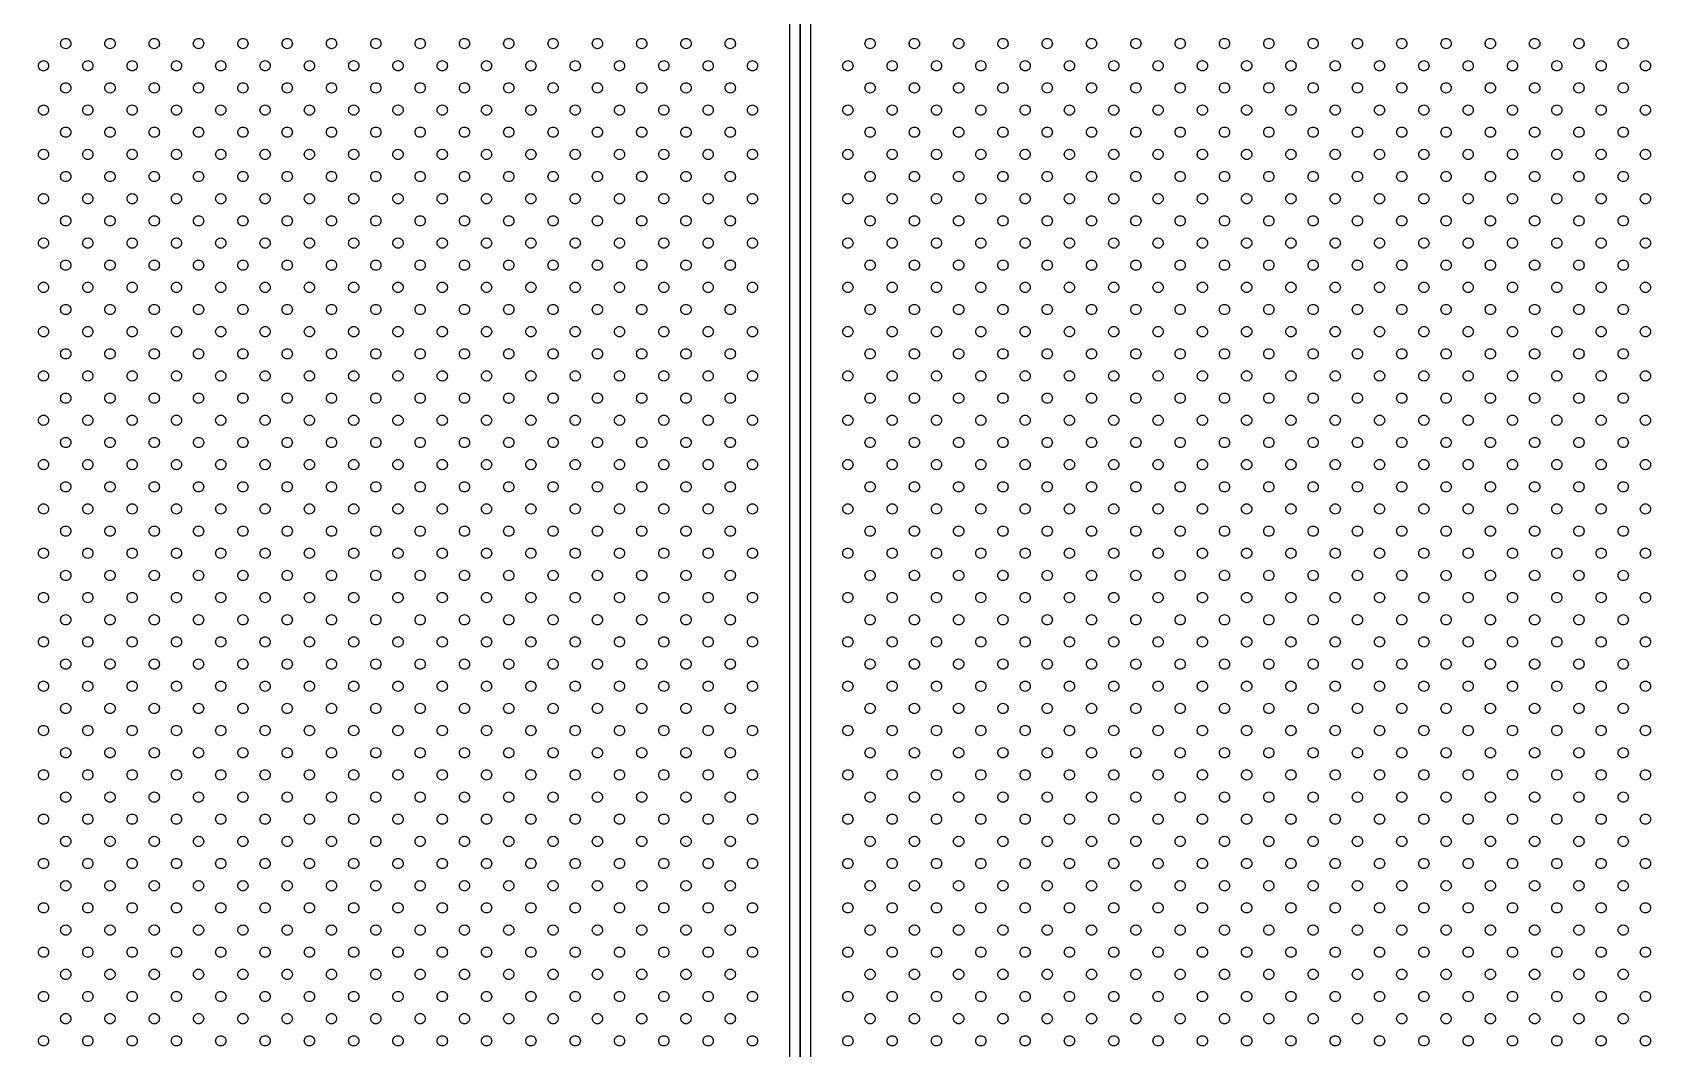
# Model space of a CAD drawing. Header units: millimetres. Extents: x 28487 to 58856, y 2691 to 22893.
# Drawn here: x 29448.9 to 29925.4, y 6100.3 to 6398.3 of the extents above; entities that cross this region are included whole.
import ezdxf
from ezdxf.xclip import XClip

# ---------------------------------------------------------------- set-up
doc = ezdxf.new("R2010")
doc.units = ezdxf.units.MM
doc.header["$XCLIPFRAME"] = 0
for name, color, linetype in [('000_CLIP-IN_ACESSORIES_SUB_COLOR_1', 1, 'Continuous'), ('000_CLIP-IN_PANEL_MAIN_COLOR_1', 3, 'Continuous'), ('000_CLIP-IN_PANEL_SUB_COLOR_2', 1, 'Continuous'), ('000_CLIP-IN_PANEL_WIPEOUT_', 250, 'Continuous')]:
    doc.layers.add(name, color=color, linetype=linetype)

# ---------------------------------------------------------------- blocks, each defined once
blk = doc.blocks.new('000 - FAMELINE_ALU.PF_CLIP-IN_600x600mm.+ACOUSTIC_BOTTOM_VIEW')
blk.add_wipeout([(-300, -300), (300, -300), (300, 300), (-300, 300)]).dxf.layer = '000_CLIP-IN_PANEL_WIPEOUT_'
at = {"layer": '000_CLIP-IN_ACESSORIES_SUB_COLOR_1'}
blk.add_lwpolyline([(-297, -297), (297, -297), (297, 297), (-297, 297)], close=True, dxfattribs=at)
at = {"layer": '000_CLIP-IN_PANEL_MAIN_COLOR_1'}
blk.add_lwpolyline([(-300, -300), (300, -300), (300, 300), (-300, 300)], close=True, dxfattribs=at)
at = {"layer": '000_CLIP-IN_PANEL_SUB_COLOR_2'}
for centre in [(-279.5, 45.5), (-266.5, 45.5), (-253.5, 45.5), (-240.5, 45.5), (-227.5, 45.5), (-214.5, 45.5), (-201.5, 45.5), (-188.5, 45.5), (-175.5, 45.5), (-162.5, 45.5), (-149.5, 45.5), (-136.5, 45.5), (-123.5, 45.5), (-110.5, 45.5), (-97.5, 45.5), (-84.5, 45.5), (-71.5, 45.5), (-58.5, 45.5), (84.5, 45.5), (97.5, 45.5), (110.5, 45.5), (123.5, 45.5), (136.5, 45.5), (149.5, 45.5), (162.5, 45.5), (175.5, 45.5), (188.5, 45.5), (201.5, 45.5), (214.5, 45.5), (227.5, 45.5), (240.5, 45.5), (253.5, 45.5), (266.5, 45.5), (279.5, 45.5), (-286, 39), (-273, 39), (-260, 39), (-247, 39), (-234, 39), (-221, 39), (-208, 39), (-195, 39), (-182, 39), (-169, 39), (-156, 39), (-143, 39), (-130, 39), (-117, 39), (-104, 39), (-91, 39), (-78, 39), (-65, 39), (-52, 39), (78, 39), (91, 39), (104, 39), (117, 39), (130, 39), (143, 39), (156, 39), (169, 39), (182, 39), (195, 39), (208, 39), (221, 39), (234, 39), (247, 39), (260, 39), (273, 39), (286, 39), (-279.5, 32.5), (-266.5, 32.5), (-253.5, 32.5), (-240.5, 32.5), (-227.5, 32.5), (-214.5, 32.5), (-201.5, 32.5), (-188.5, 32.5), (-175.5, 32.5), (-162.5, 32.5), (-149.5, 32.5), (-136.5, 32.5), (-123.5, 32.5), (-110.5, 32.5), (-97.5, 32.5), (-84.5, 32.5), (-71.5, 32.5), (-58.5, 32.5), (84.5, 32.5), (97.5, 32.5), (110.5, 32.5), (123.5, 32.5), (136.5, 32.5), (149.5, 32.5), (162.5, 32.5), (175.5, 32.5), (188.5, 32.5), (201.5, 32.5), (214.5, 32.5), (227.5, 32.5), (240.5, 32.5), (253.5, 32.5), (266.5, 32.5), (279.5, 32.5), (-286, 26), (-273, 26), (-260, 26), (-247, 26), (-234, 26), (-221, 26), (-208, 26), (-195, 26), (-182, 26), (-169, 26), (-156, 26), (-143, 26), (-130, 26), (-117, 26), (-104, 26), (-91, 26), (-78, 26), (-65, 26), (-52, 26), (78, 26), (91, 26), (104, 26), (117, 26), (130, 26), (143, 26), (156, 26), (169, 26), (182, 26), (195, 26), (208, 26), (221, 26), (234, 26), (247, 26), (260, 26), (273, 26), (286, 26), (-279.5, 19.5), (-266.5, 19.5), (-253.5, 19.5), (-240.5, 19.5), (-227.5, 19.5), (-214.5, 19.5), (-201.5, 19.5), (-188.5, 19.5), (-175.5, 19.5), (-162.5, 19.5), (-149.5, 19.5), (-136.5, 19.5), (-123.5, 19.5), (-110.5, 19.5), (-97.5, 19.5), (-84.5, 19.5), (-71.5, 19.5), (-58.5, 19.5), (84.5, 19.5), (97.5, 19.5), (110.5, 19.5), (123.5, 19.5), (136.5, 19.5), (149.5, 19.5), (162.5, 19.5), (175.5, 19.5), (188.5, 19.5), (201.5, 19.5), (214.5, 19.5), (227.5, 19.5), (240.5, 19.5), (253.5, 19.5), (266.5, 19.5), (279.5, 19.5), (-286, 13), (-273, 13), (-260, 13), (-247, 13), (-234, 13), (-221, 13), (-208, 13), (-195, 13), (-182, 13), (-169, 13), (-156, 13), (-143, 13), (-130, 13), (-117, 13), (-104, 13), (-91, 13), (-78, 13), (-65, 13), (-52, 13), (78, 13), (91, 13), (104, 13), (117, 13), (130, 13), (143, 13), (156, 13), (169, 13), (182, 13), (195, 13), (208, 13), (221, 13), (234, 13), (247, 13), (260, 13), (273, 13), (286, 13), (-279.5, 6.5), (-266.5, 6.5), (-253.5, 6.5), (-240.5, 6.5), (-227.5, 6.5), (-214.5, 6.5), (-201.5, 6.5), (-188.5, 6.5), (-175.5, 6.5), (-162.5, 6.5), (-149.5, 6.5), (-136.5, 6.5), (-123.5, 6.5), (-110.5, 6.5), (-97.5, 6.5), (-84.5, 6.5), (-71.5, 6.5), (-58.5, 6.5), (84.5, 6.5), (97.5, 6.5), (110.5, 6.5), (123.5, 6.5), (136.5, 6.5), (149.5, 6.5), (162.5, 6.5), (175.5, 6.5), (188.5, 6.5), (201.5, 6.5), (214.5, 6.5), (227.5, 6.5), (240.5, 6.5), (253.5, 6.5), (266.5, 6.5), (279.5, 6.5), (-286, 0), (-273, 0), (-260, 0), (-247, 0), (-234, 0), (-221, 0), (-208, 0), (-195, 0), (-182, 0), (-169, 0), (-156, 0), (-143, 0), (-130, 0), (-117, 0), (-104, 0), (-91, 0), (-78, 0), (-65, 0), (-52, 0), (78, 0), (91, 0), (104, 0), (117, 0), (130, 0), (143, 0), (156, 0), (169, 0), (182, 0), (195, 0), (208, 0), (221, 0), (234, 0), (247, 0), (260, 0), (273, 0), (286, 0), (-279.5, -6.5), (-266.5, -6.5), (-253.5, -6.5), (-240.5, -6.5), (-227.5, -6.5), (-214.5, -6.5), (-201.5, -6.5), (-188.5, -6.5), (-175.5, -6.5), (-162.5, -6.5), (-149.5, -6.5), (-136.5, -6.5), (-123.5, -6.5), (-110.5, -6.5), (-97.5, -6.5), (-84.5, -6.5), (-71.5, -6.5), (-58.5, -6.5), (84.5, -6.5), (97.5, -6.5), (110.5, -6.5), (123.5, -6.5), (136.5, -6.5), (149.5, -6.5), (162.5, -6.5), (175.5, -6.5), (188.5, -6.5), (201.5, -6.5), (214.5, -6.5), (227.5, -6.5), (240.5, -6.5), (253.5, -6.5), (266.5, -6.5), (279.5, -6.5), (-286, -13), (-273, -13), (-260, -13), (-247, -13), (-234, -13), (-221, -13), (-208, -13), (-195, -13), (-182, -13), (-169, -13), (-156, -13), (-143, -13), (-130, -13), (-117, -13), (-104, -13), (-91, -13), (-78, -13), (-65, -13), (-52, -13), (78, -13), (91, -13), (104, -13), (117, -13), (130, -13), (143, -13), (156, -13), (169, -13), (182, -13), (195, -13), (208, -13), (221, -13), (234, -13), (247, -13), (260, -13), (273, -13), (286, -13), (-279.5, -19.5), (-266.5, -19.5), (-253.5, -19.5), (-240.5, -19.5), (-227.5, -19.5), (-214.5, -19.5), (-201.5, -19.5), (-188.5, -19.5), (-175.5, -19.5), (-162.5, -19.5), (-149.5, -19.5), (-136.5, -19.5), (-123.5, -19.5), (-110.5, -19.5), (-97.5, -19.5), (-84.5, -19.5), (-71.5, -19.5), (-58.5, -19.5), (84.5, -19.5), (97.5, -19.5), (110.5, -19.5), (123.5, -19.5), (136.5, -19.5), (149.5, -19.5), (162.5, -19.5), (175.5, -19.5), (188.5, -19.5), (201.5, -19.5), (214.5, -19.5), (227.5, -19.5), (240.5, -19.5), (253.5, -19.5), (266.5, -19.5), (279.5, -19.5), (-286, -26), (-273, -26), (-260, -26), (-247, -26), (-234, -26), (-221, -26), (-208, -26), (-195, -26), (-182, -26), (-169, -26), (-156, -26), (-143, -26), (-130, -26), (-117, -26), (-104, -26), (-91, -26), (-78, -26), (-65, -26), (-52, -26), (78, -26), (91, -26), (104, -26), (117, -26), (130, -26), (143, -26), (156, -26), (169, -26), (182, -26), (195, -26), (208, -26), (221, -26), (234, -26), (247, -26), (260, -26), (273, -26), (286, -26), (-279.5, -32.5), (-266.5, -32.5), (-253.5, -32.5), (-240.5, -32.5), (-227.5, -32.5), (-214.5, -32.5), (-201.5, -32.5), (-188.5, -32.5), (-175.5, -32.5), (-162.5, -32.5), (-149.5, -32.5), (-136.5, -32.5), (-123.5, -32.5), (-110.5, -32.5), (-97.5, -32.5), (-84.5, -32.5), (-71.5, -32.5), (-58.5, -32.5), (84.5, -32.5), (97.5, -32.5), (110.5, -32.5), (123.5, -32.5), (136.5, -32.5), (149.5, -32.5), (162.5, -32.5), (175.5, -32.5), (188.5, -32.5), (201.5, -32.5), (214.5, -32.5), (227.5, -32.5), (240.5, -32.5), (253.5, -32.5), (266.5, -32.5), (279.5, -32.5), (-286, -39), (-273, -39), (-260, -39), (-247, -39), (-234, -39), (-221, -39), (-208, -39), (-195, -39), (-182, -39), (-169, -39), (-156, -39), (-143, -39), (-130, -39), (-117, -39), (-104, -39), (-91, -39), (-78, -39), (-65, -39), (-52, -39), (78, -39), (91, -39), (104, -39), (117, -39), (130, -39), (143, -39), (156, -39), (169, -39), (182, -39), (195, -39), (208, -39), (221, -39), (234, -39), (247, -39), (260, -39), (273, -39), (286, -39), (-279.5, -45.5), (-266.5, -45.5), (-253.5, -45.5), (-240.5, -45.5), (-227.5, -45.5), (-214.5, -45.5), (-201.5, -45.5), (-188.5, -45.5), (-175.5, -45.5), (-162.5, -45.5), (-149.5, -45.5), (-136.5, -45.5), (-123.5, -45.5), (-110.5, -45.5), (-97.5, -45.5), (-84.5, -45.5), (-71.5, -45.5), (-58.5, -45.5), (84.5, -45.5), (97.5, -45.5), (110.5, -45.5), (123.5, -45.5), (136.5, -45.5), (149.5, -45.5), (162.5, -45.5), (175.5, -45.5), (188.5, -45.5), (201.5, -45.5), (214.5, -45.5), (227.5, -45.5), (240.5, -45.5), (253.5, -45.5), (266.5, -45.5), (279.5, -45.5), (-286, -52), (-273, -52), (-260, -52), (-247, -52), (-234, -52), (-221, -52), (-208, -52), (-195, -52), (-182, -52), (-169, -52), (-156, -52), (-143, -52), (-130, -52), (-117, -52), (-104, -52), (-91, -52), (-78, -52), (-65, -52), (-52, -52), (78, -52), (91, -52), (104, -52), (117, -52), (130, -52), (143, -52), (156, -52), (169, -52), (182, -52), (195, -52), (208, -52), (221, -52), (234, -52), (247, -52), (260, -52), (273, -52), (286, -52), (-279.5, -58.5), (-266.5, -58.5), (-253.5, -58.5), (-240.5, -58.5), (-227.5, -58.5), (-214.5, -58.5), (-201.5, -58.5), (-188.5, -58.5), (-175.5, -58.5), (-162.5, -58.5), (-149.5, -58.5), (-136.5, -58.5), (-123.5, -58.5), (-110.5, -58.5), (-97.5, -58.5), (-84.5, -58.5), (-71.5, -58.5), (-58.5, -58.5), (84.5, -58.5), (97.5, -58.5), (110.5, -58.5), (123.5, -58.5), (136.5, -58.5), (149.5, -58.5), (162.5, -58.5), (175.5, -58.5), (188.5, -58.5), (201.5, -58.5), (214.5, -58.5), (227.5, -58.5), (240.5, -58.5), (253.5, -58.5), (266.5, -58.5), (279.5, -58.5), (-286, -65), (-273, -65), (-260, -65), (-247, -65), (-234, -65), (-221, -65), (-208, -65), (-195, -65), (-182, -65), (-169, -65), (-156, -65), (-143, -65), (-130, -65), (-117, -65), (-104, -65), (-91, -65), (-78, -65), (-65, -65), (-52, -65), (78, -65), (91, -65), (104, -65), (117, -65), (130, -65), (143, -65), (156, -65), (169, -65), (182, -65), (195, -65), (208, -65), (221, -65), (234, -65), (247, -65), (260, -65), (273, -65), (286, -65), (-279.5, -71.5), (-266.5, -71.5), (-253.5, -71.5), (-240.5, -71.5), (-227.5, -71.5), (-214.5, -71.5), (-201.5, -71.5), (-188.5, -71.5), (-175.5, -71.5), (-162.5, -71.5), (-149.5, -71.5), (-136.5, -71.5), (-123.5, -71.5), (-110.5, -71.5), (-97.5, -71.5), (-84.5, -71.5), (-71.5, -71.5), (-58.5, -71.5), (84.5, -71.5), (97.5, -71.5), (110.5, -71.5), (123.5, -71.5), (136.5, -71.5), (149.5, -71.5), (162.5, -71.5), (175.5, -71.5), (188.5, -71.5), (201.5, -71.5), (214.5, -71.5), (227.5, -71.5), (240.5, -71.5), (253.5, -71.5), (266.5, -71.5), (279.5, -71.5), (-286, -78), (-273, -78), (-260, -78), (-247, -78), (-234, -78), (-221, -78), (-208, -78), (-195, -78), (-182, -78), (-169, -78), (-156, -78), (-143, -78), (-130, -78), (-117, -78), (-104, -78), (-91, -78), (-78, -78), (-65, -78), (-52, -78), (78, -78), (91, -78), (104, -78), (117, -78), (130, -78), (143, -78), (156, -78), (169, -78), (182, -78), (195, -78), (208, -78), (221, -78), (234, -78), (247, -78), (260, -78), (273, -78), (286, -78), (-279.5, -84.5), (-266.5, -84.5), (-253.5, -84.5), (-240.5, -84.5), (-227.5, -84.5), (-214.5, -84.5), (-201.5, -84.5), (-188.5, -84.5), (-175.5, -84.5), (-162.5, -84.5), (-149.5, -84.5), (-136.5, -84.5), (-123.5, -84.5), (-110.5, -84.5), (-97.5, -84.5), (-84.5, -84.5), (-71.5, -84.5), (-58.5, -84.5), (84.5, -84.5), (97.5, -84.5), (110.5, -84.5), (123.5, -84.5), (136.5, -84.5), (149.5, -84.5), (162.5, -84.5), (175.5, -84.5), (188.5, -84.5), (201.5, -84.5), (214.5, -84.5), (227.5, -84.5), (240.5, -84.5), (253.5, -84.5), (266.5, -84.5), (279.5, -84.5), (-286, -91), (-273, -91), (-260, -91), (-247, -91), (-234, -91), (-221, -91), (-208, -91), (-195, -91), (-182, -91), (-169, -91), (-156, -91), (-143, -91), (-130, -91), (-117, -91), (-104, -91), (-91, -91), (-78, -91), (-65, -91), (-52, -91), (78, -91), (91, -91), (104, -91), (117, -91), (130, -91), (143, -91), (156, -91), (169, -91), (182, -91), (195, -91), (208, -91), (221, -91), (234, -91), (247, -91), (260, -91), (273, -91), (286, -91), (-279.5, -97.5), (-266.5, -97.5), (-253.5, -97.5), (-240.5, -97.5), (-227.5, -97.5), (-214.5, -97.5), (-201.5, -97.5), (-188.5, -97.5), (-175.5, -97.5), (-162.5, -97.5), (-149.5, -97.5), (-136.5, -97.5), (-123.5, -97.5), (-110.5, -97.5), (-97.5, -97.5), (-84.5, -97.5), (-71.5, -97.5), (-58.5, -97.5), (84.5, -97.5), (97.5, -97.5), (110.5, -97.5), (123.5, -97.5), (136.5, -97.5), (149.5, -97.5), (162.5, -97.5), (175.5, -97.5), (188.5, -97.5), (201.5, -97.5), (214.5, -97.5), (227.5, -97.5), (240.5, -97.5), (253.5, -97.5), (266.5, -97.5), (279.5, -97.5), (-286, -104), (-273, -104), (-260, -104), (-247, -104), (-234, -104), (-221, -104), (-208, -104), (-195, -104), (-182, -104), (-169, -104), (-156, -104), (-143, -104), (-130, -104), (-117, -104), (-104, -104), (-91, -104), (-78, -104), (-65, -104), (-52, -104), (78, -104), (91, -104), (104, -104), (117, -104), (130, -104), (143, -104), (156, -104), (169, -104), (182, -104), (195, -104), (208, -104), (221, -104), (234, -104), (247, -104), (260, -104), (273, -104), (286, -104), (-279.5, -110.5), (-266.5, -110.5), (-253.5, -110.5), (-240.5, -110.5), (-227.5, -110.5), (-214.5, -110.5), (-201.5, -110.5), (-188.5, -110.5), (-175.5, -110.5), (-162.5, -110.5), (-149.5, -110.5), (-136.5, -110.5), (-123.5, -110.5), (-110.5, -110.5), (-97.5, -110.5), (-84.5, -110.5), (-71.5, -110.5), (-58.5, -110.5), (84.5, -110.5), (97.5, -110.5), (110.5, -110.5), (123.5, -110.5), (136.5, -110.5), (149.5, -110.5), (162.5, -110.5), (175.5, -110.5), (188.5, -110.5), (201.5, -110.5), (214.5, -110.5), (227.5, -110.5), (240.5, -110.5), (253.5, -110.5), (266.5, -110.5), (279.5, -110.5), (-286, -117), (-273, -117), (-260, -117), (-247, -117), (-234, -117), (-221, -117), (-208, -117), (-195, -117), (-182, -117), (-169, -117), (-156, -117), (-143, -117), (-130, -117), (-117, -117), (-104, -117), (-91, -117), (-78, -117), (-65, -117), (-52, -117), (78, -117), (91, -117), (104, -117), (117, -117), (130, -117), (143, -117), (156, -117), (169, -117), (182, -117), (195, -117), (208, -117), (221, -117), (234, -117), (247, -117), (260, -117), (273, -117), (286, -117), (-279.5, -123.5), (-266.5, -123.5), (-253.5, -123.5), (-240.5, -123.5), (-227.5, -123.5), (-214.5, -123.5), (-201.5, -123.5), (-188.5, -123.5), (-175.5, -123.5), (-162.5, -123.5), (-149.5, -123.5), (-136.5, -123.5), (-123.5, -123.5), (-110.5, -123.5), (-97.5, -123.5), (-84.5, -123.5), (-71.5, -123.5), (-58.5, -123.5), (84.5, -123.5), (97.5, -123.5), (110.5, -123.5), (123.5, -123.5), (136.5, -123.5), (149.5, -123.5), (162.5, -123.5), (175.5, -123.5), (188.5, -123.5), (201.5, -123.5), (214.5, -123.5), (227.5, -123.5), (240.5, -123.5), (253.5, -123.5), (266.5, -123.5), (279.5, -123.5), (-286, -130), (-273, -130), (-260, -130), (-247, -130), (-234, -130), (-221, -130), (-208, -130), (-195, -130), (-182, -130), (-169, -130), (-156, -130), (-143, -130), (-130, -130), (-117, -130), (-104, -130), (-91, -130), (-78, -130), (-65, -130), (-52, -130), (78, -130), (91, -130), (104, -130), (117, -130), (130, -130), (143, -130), (156, -130), (169, -130), (182, -130), (195, -130), (208, -130), (221, -130), (234, -130), (247, -130), (260, -130), (273, -130), (286, -130), (-279.5, -136.5), (-266.5, -136.5), (-253.5, -136.5), (-240.5, -136.5), (-227.5, -136.5), (-214.5, -136.5), (-201.5, -136.5), (-188.5, -136.5), (-175.5, -136.5), (-162.5, -136.5), (-149.5, -136.5), (-136.5, -136.5), (-123.5, -136.5), (-110.5, -136.5), (-97.5, -136.5), (-84.5, -136.5), (-71.5, -136.5), (-58.5, -136.5), (84.5, -136.5), (97.5, -136.5), (110.5, -136.5), (123.5, -136.5), (136.5, -136.5), (149.5, -136.5), (162.5, -136.5), (175.5, -136.5), (188.5, -136.5), (201.5, -136.5), (214.5, -136.5), (227.5, -136.5), (240.5, -136.5), (253.5, -136.5), (266.5, -136.5), (279.5, -136.5), (-286, -143), (-273, -143), (-260, -143), (-247, -143), (-234, -143), (-221, -143), (-208, -143), (-195, -143), (-182, -143), (-169, -143), (-156, -143), (-143, -143), (-130, -143), (-117, -143), (-104, -143), (-91, -143), (-78, -143), (-65, -143), (-52, -143), (78, -143), (91, -143), (104, -143), (117, -143), (130, -143), (143, -143), (156, -143), (169, -143), (182, -143), (195, -143), (208, -143), (221, -143), (234, -143), (247, -143), (260, -143), (273, -143), (286, -143), (-279.5, -149.5), (-266.5, -149.5), (-253.5, -149.5), (-240.5, -149.5), (-227.5, -149.5), (-214.5, -149.5), (-201.5, -149.5), (-188.5, -149.5), (-175.5, -149.5), (-162.5, -149.5), (-149.5, -149.5), (-136.5, -149.5), (-123.5, -149.5), (-110.5, -149.5), (-97.5, -149.5), (-84.5, -149.5), (-71.5, -149.5), (-58.5, -149.5), (84.5, -149.5), (97.5, -149.5), (110.5, -149.5), (123.5, -149.5), (136.5, -149.5), (149.5, -149.5), (162.5, -149.5), (175.5, -149.5), (188.5, -149.5), (201.5, -149.5), (214.5, -149.5), (227.5, -149.5), (240.5, -149.5), (253.5, -149.5), (266.5, -149.5), (279.5, -149.5), (-286, -156), (-273, -156), (-260, -156), (-247, -156), (-234, -156), (-221, -156), (-208, -156), (-195, -156), (-182, -156), (-169, -156), (-156, -156), (-143, -156), (-130, -156), (-117, -156), (-104, -156), (-91, -156), (-78, -156), (-65, -156), (-52, -156), (78, -156), (91, -156), (104, -156), (117, -156), (130, -156), (143, -156), (156, -156), (169, -156), (182, -156), (195, -156), (208, -156), (221, -156), (234, -156), (247, -156), (260, -156), (273, -156), (286, -156), (-279.5, -162.5), (-266.5, -162.5), (-253.5, -162.5), (-240.5, -162.5), (-227.5, -162.5), (-214.5, -162.5), (-201.5, -162.5), (-188.5, -162.5), (-175.5, -162.5), (-162.5, -162.5), (-149.5, -162.5), (-136.5, -162.5), (-123.5, -162.5), (-110.5, -162.5), (-97.5, -162.5), (-84.5, -162.5), (-71.5, -162.5), (-58.5, -162.5), (84.5, -162.5), (97.5, -162.5), (110.5, -162.5), (123.5, -162.5), (136.5, -162.5), (149.5, -162.5), (162.5, -162.5), (175.5, -162.5), (188.5, -162.5), (201.5, -162.5), (214.5, -162.5), (227.5, -162.5), (240.5, -162.5), (253.5, -162.5), (266.5, -162.5), (279.5, -162.5), (-286, -169), (-273, -169), (-260, -169), (-247, -169), (-234, -169), (-221, -169), (-208, -169), (-195, -169), (-182, -169), (-169, -169), (-156, -169), (-143, -169), (-130, -169), (-117, -169), (-104, -169), (-91, -169), (-78, -169), (-65, -169), (-52, -169), (78, -169), (91, -169), (104, -169), (117, -169), (130, -169), (143, -169), (156, -169), (169, -169), (182, -169), (195, -169), (208, -169), (221, -169), (234, -169), (247, -169), (260, -169), (273, -169), (286, -169), (-279.5, -175.5), (-266.5, -175.5), (-253.5, -175.5), (-240.5, -175.5), (-227.5, -175.5), (-214.5, -175.5), (-201.5, -175.5), (-188.5, -175.5), (-175.5, -175.5), (-162.5, -175.5), (-149.5, -175.5), (-136.5, -175.5), (-123.5, -175.5), (-110.5, -175.5), (-97.5, -175.5), (-84.5, -175.5), (-71.5, -175.5), (-58.5, -175.5), (84.5, -175.5), (97.5, -175.5), (110.5, -175.5), (123.5, -175.5), (136.5, -175.5), (149.5, -175.5), (162.5, -175.5), (175.5, -175.5), (188.5, -175.5), (201.5, -175.5), (214.5, -175.5), (227.5, -175.5), (240.5, -175.5), (253.5, -175.5), (266.5, -175.5), (279.5, -175.5), (-286, -182), (-273, -182), (-260, -182), (-247, -182), (-234, -182), (-221, -182), (-208, -182), (-195, -182), (-182, -182), (-169, -182), (-156, -182), (-143, -182), (-130, -182), (-117, -182), (-104, -182), (-91, -182), (-78, -182), (-65, -182), (-52, -182), (78, -182), (91, -182), (104, -182), (117, -182), (130, -182), (143, -182), (156, -182), (169, -182), (182, -182), (195, -182), (208, -182), (221, -182), (234, -182), (247, -182), (260, -182), (273, -182), (286, -182), (-279.5, -188.5), (-266.5, -188.5), (-253.5, -188.5), (-240.5, -188.5), (-227.5, -188.5), (-214.5, -188.5), (-201.5, -188.5), (-188.5, -188.5), (-175.5, -188.5), (-162.5, -188.5), (-149.5, -188.5), (-136.5, -188.5), (-123.5, -188.5), (-110.5, -188.5), (-97.5, -188.5), (-84.5, -188.5), (-71.5, -188.5), (-58.5, -188.5), (84.5, -188.5), (97.5, -188.5), (110.5, -188.5), (123.5, -188.5), (136.5, -188.5), (149.5, -188.5), (162.5, -188.5), (175.5, -188.5), (188.5, -188.5), (201.5, -188.5), (214.5, -188.5), (227.5, -188.5), (240.5, -188.5), (253.5, -188.5), (266.5, -188.5), (279.5, -188.5), (-286, -195), (-273, -195), (-260, -195), (-247, -195), (-234, -195), (-221, -195), (-208, -195), (-195, -195), (-182, -195), (-169, -195), (-156, -195), (-143, -195), (-130, -195), (-117, -195), (-104, -195), (-91, -195), (-78, -195), (-65, -195), (-52, -195), (78, -195), (91, -195), (104, -195), (117, -195), (130, -195), (143, -195), (156, -195), (169, -195), (182, -195), (195, -195), (208, -195), (221, -195), (234, -195), (247, -195), (260, -195), (273, -195), (286, -195), (-279.5, -201.5), (-266.5, -201.5), (-253.5, -201.5), (-240.5, -201.5), (-227.5, -201.5), (-214.5, -201.5), (-201.5, -201.5), (-188.5, -201.5), (-175.5, -201.5), (-162.5, -201.5), (-149.5, -201.5), (-136.5, -201.5), (-123.5, -201.5), (-110.5, -201.5), (-97.5, -201.5), (-84.5, -201.5), (-71.5, -201.5), (-58.5, -201.5), (84.5, -201.5), (97.5, -201.5), (110.5, -201.5), (123.5, -201.5), (136.5, -201.5), (149.5, -201.5), (162.5, -201.5), (175.5, -201.5), (188.5, -201.5), (201.5, -201.5), (214.5, -201.5), (227.5, -201.5), (240.5, -201.5), (253.5, -201.5), (266.5, -201.5), (279.5, -201.5), (-286, -208), (-273, -208), (-260, -208), (-247, -208), (-234, -208), (-221, -208), (-208, -208), (-195, -208), (-182, -208), (-169, -208), (-156, -208), (-143, -208), (-130, -208), (-117, -208), (-104, -208), (-91, -208), (-78, -208), (-65, -208), (-52, -208), (78, -208), (91, -208), (104, -208), (117, -208), (130, -208), (143, -208), (156, -208), (169, -208), (182, -208), (195, -208), (208, -208), (221, -208), (234, -208), (247, -208), (260, -208), (273, -208), (286, -208), (-279.5, -214.5), (-266.5, -214.5), (-253.5, -214.5), (-240.5, -214.5), (-227.5, -214.5), (-214.5, -214.5), (-201.5, -214.5), (-188.5, -214.5), (-175.5, -214.5), (-162.5, -214.5), (-149.5, -214.5), (-136.5, -214.5), (-123.5, -214.5), (-110.5, -214.5), (-97.5, -214.5), (-84.5, -214.5), (-71.5, -214.5), (-58.5, -214.5), (84.5, -214.5), (97.5, -214.5), (110.5, -214.5), (123.5, -214.5), (136.5, -214.5), (149.5, -214.5), (162.5, -214.5), (175.5, -214.5), (188.5, -214.5), (201.5, -214.5), (214.5, -214.5), (227.5, -214.5), (240.5, -214.5), (253.5, -214.5), (266.5, -214.5), (279.5, -214.5), (-286, -221), (-273, -221), (-260, -221), (-247, -221), (-234, -221), (-221, -221), (-208, -221), (-195, -221), (-182, -221), (-169, -221), (-156, -221), (-143, -221), (-130, -221), (-117, -221), (-104, -221), (-91, -221), (-78, -221), (-65, -221), (-52, -221), (78, -221), (91, -221), (104, -221), (117, -221), (130, -221), (143, -221), (156, -221), (169, -221), (182, -221), (195, -221), (208, -221), (221, -221), (234, -221), (247, -221), (260, -221), (273, -221), (286, -221), (-279.5, -227.5), (-266.5, -227.5), (-253.5, -227.5), (-240.5, -227.5), (-227.5, -227.5), (-214.5, -227.5), (-201.5, -227.5), (-188.5, -227.5), (-175.5, -227.5), (-162.5, -227.5), (-149.5, -227.5), (-136.5, -227.5), (-123.5, -227.5), (-110.5, -227.5), (-97.5, -227.5), (-84.5, -227.5), (-71.5, -227.5), (-58.5, -227.5), (84.5, -227.5), (97.5, -227.5), (110.5, -227.5), (123.5, -227.5), (136.5, -227.5), (149.5, -227.5), (162.5, -227.5), (175.5, -227.5), (188.5, -227.5), (201.5, -227.5), (214.5, -227.5), (227.5, -227.5), (240.5, -227.5), (253.5, -227.5), (266.5, -227.5), (279.5, -227.5), (-286, -234), (-273, -234), (-260, -234), (-247, -234), (-234, -234), (-221, -234), (-208, -234), (-195, -234), (-182, -234), (-169, -234), (-156, -234), (-143, -234), (-130, -234), (-117, -234), (-104, -234), (-91, -234), (-78, -234), (-65, -234), (-52, -234), (78, -234), (91, -234), (104, -234), (117, -234), (130, -234), (143, -234), (156, -234), (169, -234), (182, -234), (195, -234), (208, -234), (221, -234), (234, -234), (247, -234), (260, -234), (273, -234), (286, -234), (-279.5, -240.5), (-266.5, -240.5), (-253.5, -240.5), (-240.5, -240.5), (-227.5, -240.5), (-214.5, -240.5), (-201.5, -240.5), (-188.5, -240.5), (-175.5, -240.5), (-162.5, -240.5), (-149.5, -240.5), (-136.5, -240.5), (-123.5, -240.5), (-110.5, -240.5), (-97.5, -240.5), (-84.5, -240.5), (-71.5, -240.5), (-58.5, -240.5), (84.5, -240.5), (97.5, -240.5), (110.5, -240.5), (123.5, -240.5), (136.5, -240.5), (149.5, -240.5), (162.5, -240.5), (175.5, -240.5), (188.5, -240.5), (201.5, -240.5), (214.5, -240.5), (227.5, -240.5), (240.5, -240.5), (253.5, -240.5), (266.5, -240.5), (279.5, -240.5), (-286, -247), (-273, -247), (-260, -247), (-247, -247), (-234, -247), (-221, -247), (-208, -247), (-195, -247), (-182, -247), (-169, -247), (-156, -247), (-143, -247), (-130, -247), (-117, -247), (-104, -247), (-91, -247), (-78, -247), (-65, -247), (-52, -247), (78, -247), (91, -247), (104, -247), (117, -247), (130, -247), (143, -247), (156, -247), (169, -247), (182, -247), (195, -247), (208, -247), (221, -247), (234, -247), (247, -247), (260, -247), (273, -247), (286, -247)]:
    blk.add_circle(centre, 1.5, dxfattribs=at)
blk = doc.blocks.new('*U156')
blk.add_blockref('000 - FAMELINE_ALU.PF_CLIP-IN_600x600mm.+ACOUSTIC_BOTTOM_VIEW', (0, 0))
blk = doc.blocks.new('TYP.CLIP-IN_20251110-163539_FOR_PPLINE_C02')
blk.add_blockref('*U156', (-900, 300))
blk.add_blockref('*U156', (-300, 300))

msp = doc.modelspace()

# ---------------------------------------------------------------- block references
ref = msp.add_blockref('TYP.CLIP-IN_20251110-163539_FOR_PPLINE_C02', (30274.19, 6049.51))
XClip(ref).set_block_clipping_path([(-282.6877952438, 900), (-223.1833904567, 832.6495614811), (-165.3663281872, 763.8467580421), (-109.8034957739, 693.2136980097), (-57.265164294, 620.3072487909), (-8.8378364095, 544.6152677975), (33.8958859084, 465.5825236794), (68.5873126349, 382.7285890232), (91.8140416228, 296.0033926673), (99.1195101483, 206.5845938336), (86.405705246, 117.832859365), (52.8628691356, 34.6805136505), (2.1393321508, -39.3426865331), (-59.1478971477, -105.0106277887), (-125.9235884942, -165.1360029941), (-195.5522570471, -221.9520193781), (-266.4315829118, -277.2079663979), (-337.2999864613, -332.4777616232), (-406.7773304361, -389.478120932), (-472.7267725019, -450.4959168527), (-530.6262884045, -519.0864641235), (-568.3121206019, -600.0720313022), (-564.161007109, -688.8543593629), (-524.2432105395, -768.9789761158), (-467.1353885998, -838.2493669943), (-401.880352843, -900), (-1500, -899.9999999944), (-1500, 900.0000000056)])

doc.saveas('drawing.dxf')
